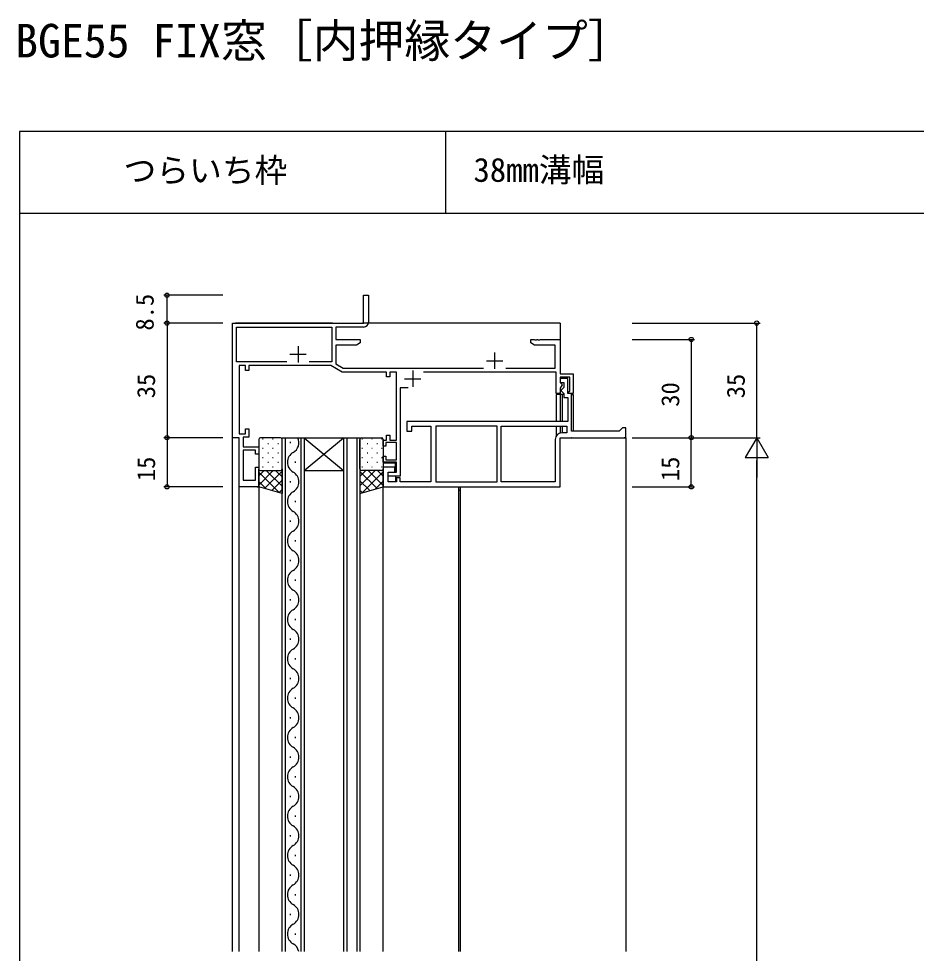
# Model space of a CAD drawing. Units: millimetres on the paper. Extents: x -437 to 438, y -281 to 278.
# Drawn here: x -437.2 to -163.2, y -6.9 to 278.4 of the extents above; entities that cross this region are included whole.
import ezdxf
from ezdxf.enums import TextEntityAlignment as Align

# ---------------------------------------------------------------- set-up
doc = ezdxf.new("R2010")
doc.units = ezdxf.units.MM
for name, color, linetype in [('0-1_USER1', 3, 'Continuous'), ('0-2_YKK_11', 7, 'Continuous'), ('0-3_YKK_12', 2, 'Continuous'), ('0-4_YKK_13', 4, 'Continuous'), ('0-6_YKK_D', 6, 'Continuous'), ('0-7_YKK_ZWAK', 7, 'Continuous')]:
    doc.layers.add(name, color=color, linetype=linetype)
doc.styles.add('ＭＳ ゴシック', font='')
doc.styles.get('ＭＳ ゴシック').set_extended_font_data('MS Gothic')

msp = doc.modelspace()

# ---------------------------------------------------------------- linework, layer by layer
at = {"layer": '0-2_YKK_11'}
for p, q in [((-351.9, 178.5), (-351.9, 173.5)), ((-354.4, 176), (-349.4, 176)), ((-291.9, 176.5), (-291.9, 171.5)), ((-294.4, 174), (-289.4, 174)), ((-319.4, 168.5), (-314.4, 168.5)), ((-316.9, 171), (-316.9, 166)), ((-253.4, 153), (-253.4, 153)), ((-268.389, 150.5), (-268.411, 150.5))]:
    msp.add_line(p, q, dxfattribs=at)
for points in [[(-368.7, 150.7), (-368.7, 147.7), (-363.9, 147.7), (-363.9, 145.5), (-364.9, 145.5), (-364.9, 146.7), (-368.7, 146.7), (-368.7, 137.5), (-364.9, 137.5), (-364.9, 141.5), (-363.9, 141.5), (-363.9, 135.5), (-369.9, 135.5), (-369.9, 150.5), (-371.9, 150.5), (-371.9, 185.5), (-331.9, 185.5), (-331.9, 194), (-330.4, 194), (-330.4, 185.8)], [(-355.299, 173.7), (-370.7, 173.7), (-370.7, 184.3), (-341.6, 184.3), (-341.6, 173.7), (-348.501, 173.7)], [(-331.9, 184.3), (-340.4, 184.3), (-340.4, 180.5), (-332.9, 180.5), (-332.9, 179.5), (-334.112, 178.8), (-340.4, 178.8), (-340.4, 173.02), (-338.114, 171.7), (-295.299, 171.7)], [(-288.501, 171.7), (-273.4, 171.7), (-273.4, 178.8), (-279.688, 178.8), (-280.9, 179.5), (-280.9, 180.5), (-279.858, 180.5), (-279.675, 180.38), (-279.125, 180.38), (-278.942, 180.5), (-278.858, 180.5), (-278.675, 180.38), (-278.125, 180.38), (-277.942, 180.5), (-271.9, 180.5), (-271.9, 170), (-267.9, 170), (-267.9, 164), (-269.32, 164), (-269.44, 164.45), (-268.9, 164.762), (-268.9, 169), (-271.9, 169), (-271.9, 167.4), (-271.6, 167.1), (-271.34, 166.65), (-271.9, 165.68), (-271.9, 164), (-273.1, 164), (-273.1, 170.5), (-313.627, 170.5)], [(-318.296, 165.7), (-320.7, 165.7), (-320.7, 138.8), (-324.4, 138.8), (-324.4, 140), (-321.9, 140), (-321.9, 143), (-325.9, 143), (-325.9, 144.9), (-325.1, 144.9), (-325.1, 143.8), (-321.9, 143.8), (-321.9, 149), (-325.1, 149), (-325.1, 147.9), (-325.9, 147.9), (-325.9, 149.8), (-324.9, 149.8), (-324.9, 151.3), (-323.9, 151.3), (-323.9, 149.8), (-321.9, 149.8), (-321.9, 170.5), (-323.9, 170.5), (-323.9, 169.1), (-324.9, 169.1), (-324.9, 170.5), (-338.436, 170.5), (-341.9, 172.5), (-366.9, 172.5), (-366.9, 171), (-367.9, 171), (-367.9, 172.5), (-369.9, 172.5), (-369.9, 151.7), (-367.9, 151.7), (-367.9, 153.2), (-366.9, 153.2), (-366.9, 150.7), (-368.7, 150.7)], [(-289.9, 154), (-269.9, 154), (-269.9, 152), (-271.4, 152)], [(-273.4, 150), (-273.4, 137), (-289.9, 137), (-289.9, 154)]]:
    msp.add_lwpolyline(points, dxfattribs=at)
for points in [[(-325.9, 135.5), (-271.9, 135.5), (-271.9, 150.5), (-251.9, 150.5), (-251.9, 153.5), (-252.9, 153.5), (-253.4, 153), (-253.9, 152.5), (-268.4, 152.5), (-268.4, 164), (-269.6, 164), (-269.6, 168.6), (-271.9, 168.6), (-271.9, 167.4), (-270.8, 167.4), (-270.8, 165.8), (-271.1, 165.5), (-271.6, 165), (-271.6, 164.8), (-271.1, 164.3), (-270.8, 164), (-270.8, 162.8), (-269.6, 162.8), (-269.6, 155.5), (-318.7, 155.5), (-318.7, 152.5), (-317.2, 152.5), (-317.2, 154), (-311.4, 154), (-311.4, 137), (-320.7, 137), (-320.7, 138.3), (-321.9, 138.3), (-321.9, 137), (-324.4, 137), (-324.4, 140), (-322.4, 140), (-322.4, 141.5), (-325.9, 141.5)], [(-291.1, 154), (-309.9, 154), (-309.9, 137), (-291.1, 137)]]:
    msp.add_lwpolyline(points, close=True, dxfattribs=at)
for centre, radius, start, end in [((-331.9, 185.8), 1.5, 270.00001, 359.99999), ((-271.4, 150), 2, 90.00001, 179.99999)]:
    msp.add_arc(centre, radius, start, end, dxfattribs=at)
at = {"layer": '0-3_YKK_12'}
for p, q in [((-341.4, 185.5), (-371, 185.5)), ((-271.9, 185.5), (-332.2, 185.5)), ((-271.9, 185.5), (-271.9, 180)), ((-273.1, 163.7), (-273.1, 155.5)), ((-270.8, 163.7), (-273.1, 163.7)), ((-271.9, 163.7), (-271.9, 164.3)), ((-271.9, 163.7), (-271.9, 155.5)), ((-271.3, 163.7), (-271.3, 155.5)), ((-273.1, 154), (-273.1, 151.053)), ((-271.9, 154), (-271.9, 151.936)), ((-271.3, 154), (-271.3, 152)), ((-371.9, -6.288), (-371.9, 150.8)), ((-371.6, 150.5), (-371.9, 150.5)), ((-356.8, -6.288), (-356.8, 150.5)), ((-355.8, 150.5), (-355.8, -6.288)), ((-354.16, 148.803), (-354.16, 149.203)), ((-351, -6.288), (-351, 150.5)), ((-350, 140.5), (-338, 150.5)), ((-350, 150.5), (-338, 140.5)), ((-350, 150.5), (-350, -6.288)), ((-338, 150.5), (-338, -6.288)), ((-337, 150.5), (-337, -6.288)), ((-334, 150.5), (-334, -6.288)), ((-251.9, 150.5), (-252.4, 150.5)), ((-251.9, 150.5), (-251.9, -6.288)), ((-352.64, 142.803), (-352.64, 143.203)), ((-322.2, 142.7), (-325.9, 142.7)), ((-322.2, 140), (-322.2, 142.7)), ((-350, 140.5), (-338, 140.5)), ((-354.16, 136.803), (-354.16, 137.203)), ((-322.2, 138.8), (-322.2, 137)), ((-369.9, -6.288), (-369.9, 135.8)), ((-369.6, 135.5), (-369.9, 135.5)), ((-364.4, 135.5), (-363.9, 135.5)), ((-363.9, 135.5), (-363.9, -6.288)), ((-325.9, 135.5), (-325.4, 135.5)), ((-325.9, -6.288), (-325.9, 135.5)), ((-302.9, 135.5), (-302.9, -6.288)), ((-302.9, 134.5), (-302.4, 134.5)), ((-302.4, 135.5), (-302.4, -6.288)), ((-352.64, 130.803), (-352.64, 131.203)), ((-354.16, 124.803), (-354.16, 125.203)), ((-352.64, 118.803), (-352.64, 119.203)), ((-354.16, 112.803), (-354.16, 113.203)), ((-352.64, 106.803), (-352.64, 107.203)), ((-354.16, 100.803), (-354.16, 101.203)), ((-352.64, 94.803), (-352.64, 95.203)), ((-354.16, 88.803), (-354.16, 89.203)), ((-352.64, 82.803), (-352.64, 83.203)), ((-354.16, 76.803), (-354.16, 77.203)), ((-352.64, 70.803), (-352.64, 71.203)), ((-354.16, 64.803), (-354.16, 65.203)), ((-352.64, 58.803), (-352.64, 59.203)), ((-354.16, 52.803), (-354.16, 53.203)), ((-352.64, 46.803), (-352.64, 47.203)), ((-354.16, 40.803), (-354.16, 41.203)), ((-352.64, 34.803), (-352.64, 35.203)), ((-354.16, 28.803), (-354.16, 29.203)), ((-352.64, 22.803), (-352.64, 23.203)), ((-354.16, 16.803), (-354.16, 17.203)), ((-352.64, 10.803), (-352.64, 11.203)), ((-354.16, 4.803), (-354.16, 5.203)), ((-352.64, -1.197), (-352.64, -0.797))]:
    msp.add_line(p, q, dxfattribs=at)
for points in [[(-371.9, 185.2), (-371.9, 185.5), (-371.6, 185.5)], [(-268.4, 163.7), (-267.9, 163.7), (-267.9, 152.5)], [(-356.8, 150.5), (-333, 150.5), (-333, -6.288)]]:
    msp.add_lwpolyline(points, dxfattribs=at)
for centre, start, end in [((-355.077, 149.003), 299.20254, 25.82333), ((-351.723, 143.003), 119.20254, 240.79746), ((-355.077, 137.003), 299.20254, 60.79746), ((-351.723, 131.003), 119.20254, 240.79746), ((-355.077, 125.003), 299.20254, 60.79746), ((-351.723, 119.003), 119.20254, 240.79746), ((-355.077, 113.003), 299.20254, 60.79746), ((-351.723, 107.003), 119.20254, 240.79746), ((-355.077, 101.003), 299.20254, 60.79746), ((-351.723, 95.003), 119.20254, 240.79746), ((-355.077, 89.003), 299.20254, 60.79746), ((-351.723, 83.003), 119.20254, 240.79746), ((-355.077, 77.003), 299.20254, 60.79746), ((-351.723, 71.003), 119.20254, 240.79746), ((-355.077, 65.003), 299.20254, 60.79746), ((-351.723, 59.003), 119.20254, 240.79746), ((-355.077, 53.003), 299.20254, 60.79746), ((-351.723, 47.003), 119.20254, 240.79746), ((-355.077, 41.003), 299.20254, 60.79746), ((-351.723, 35.003), 119.20254, 240.79746), ((-355.077, 29.003), 299.20254, 60.79746), ((-351.723, 23.003), 119.20254, 240.79746), ((-355.077, 17.003), 299.20254, 60.79746), ((-351.723, 11.003), 119.20254, 240.79746), ((-355.077, 5.003), 299.20254, 60.79746), ((-351.723, -0.997), 119.20254, 240.79746), ((-355.077, -6.997), 11.91505, 60.79746)]:
    msp.add_arc(centre, 3.437, start, end, dxfattribs=at)
at = {"layer": '0-4_YKK_13'}
for p, q in [((-363.9, 150), (-363.9, 141)), ((-357.3, 150.5), (-363.4, 150.5)), ((-362.765, 150.155), (-362.565, 150.155)), ((-361.15, 148.74), (-360.95, 148.74)), ((-359.735, 150.155), (-359.535, 150.155)), ((-358.12, 148.74), (-357.92, 148.74)), ((-356.8, 141), (-356.8, 150)), ((-333, 141), (-333, 150)), ((-332.5, 150.5), (-326.4, 150.5)), ((-332.465, 150.155), (-332.265, 150.155)), ((-330.85, 148.74), (-330.65, 148.74)), ((-329.435, 150.155), (-329.235, 150.155)), ((-327.82, 148.74), (-327.62, 148.74)), ((-326.405, 150.155), (-326.205, 150.155)), ((-325.9, 150), (-325.9, 141)), ((-362.765, 147.325), (-362.565, 147.325)), ((-361.15, 145.91), (-360.95, 145.91)), ((-359.735, 147.325), (-359.535, 147.325)), ((-358.12, 145.91), (-357.92, 145.91)), ((-332.465, 147.325), (-332.265, 147.325)), ((-330.85, 145.91), (-330.65, 145.91)), ((-329.435, 147.325), (-329.235, 147.325)), ((-327.82, 145.91), (-327.62, 145.91)), ((-326.405, 147.325), (-326.205, 147.325)), ((-362.765, 144.495), (-362.565, 144.495)), ((-361.15, 143.08), (-360.95, 143.08)), ((-359.735, 144.495), (-359.535, 144.495)), ((-358.12, 143.08), (-357.92, 143.08)), ((-332.465, 144.495), (-332.265, 144.495)), ((-330.85, 143.08), (-330.65, 143.08)), ((-329.435, 144.495), (-329.235, 144.495)), ((-327.82, 143.08), (-327.62, 143.08)), ((-326.405, 144.495), (-326.205, 144.495)), ((-363.9, 135.5), (-363.9, 141)), ((-363.9, 138.885), (-362.285, 140.5)), ((-363.9, 136.057), (-359.457, 140.5)), ((-357.686, 133.75), (-363.9, 139.963)), ((-363.4, 140.5), (-357.3, 140.5)), ((-362.765, 141.665), (-362.565, 141.665)), ((-362.128, 135.001), (-356.8, 140.328)), ((-356.8, 135.692), (-361.608, 140.5)), ((-359.735, 141.665), (-359.535, 141.665)), ((-356.8, 138.52), (-358.78, 140.5)), ((-333, 138.672), (-331.172, 140.5)), ((-333, 135.844), (-328.344, 140.5)), ((-327.791, 134.967), (-333, 140.176)), ((-326.4, 140.5), (-332.5, 140.5)), ((-332.465, 141.665), (-332.265, 141.665)), ((-332.326, 133.69), (-325.9, 140.116)), ((-325.9, 135.904), (-330.496, 140.5)), ((-329.435, 141.665), (-329.235, 141.665)), ((-325.9, 138.733), (-327.667, 140.5)), ((-326.405, 141.665), (-326.205, 141.665)), ((-325.9, 135.5), (-325.9, 141)), ((-361.624, 134.859), (-363.9, 137.135)), ((-359.921, 134.379), (-356.8, 137.5)), ((-329.998, 134.346), (-333, 137.348)), ((-328.388, 134.799), (-325.9, 137.287)), ((-357.714, 133.757), (-356.8, 134.671)), ((-332.205, 133.724), (-333, 134.519))]:
    msp.add_line(p, q, dxfattribs=at)
for points in [[(-356.8, 141), (-356.8, 133.5), (-363.9, 135.5)], [(-333, 141), (-333, 133.5), (-325.9, 135.5)]]:
    msp.add_lwpolyline(points, dxfattribs=at)
for centre, start, end in [((-363.4, 150), 90, 180), ((-357.3, 150), 0, 90), ((-332.5, 150), 90, 180), ((-326.4, 150), 0, 90), ((-363.4, 141), 180, 270), ((-357.3, 141), 270, 0), ((-332.5, 141), 180, 270), ((-326.4, 141), 270, 0)]:
    msp.add_arc(centre, 0.5, start, end, dxfattribs=at)
at = {"layer": '0-6_YKK_D'}
for p, q in [((-374.9, 194), (-392.9, 194)), ((-391.9, 185.5), (-391.9, 194)), ((-374.9, 185.5), (-392.9, 185.5)), ((-374.9, 185.5), (-392.9, 185.5)), ((-391.9, 185.5), (-391.9, 150.5)), ((-249.9, 185.5), (-210.9, 185.5)), ((-211.9, 150.5), (-211.9, 185.5)), ((-249.9, 180.5), (-230.9, 180.5)), ((-231.9, 180.5), (-231.9, 150.501)), ((-374.9, 150.5), (-392.9, 150.5)), ((-374.9, 150.5), (-392.9, 150.5)), ((-391.9, 150.5), (-391.9, 135.5)), ((-249.9, 150.501), (-230.9, 150.501)), ((-249.9, 150.5), (-210.9, 150.5)), ((-249.9, 150.5), (-230.9, 150.5)), ((-249.9, 150.5), (-210.9, 150.5)), ((-231.9, 135.5), (-231.9, 150.5)), ((-211.9, 150.5), (-215.4, 144.438)), ((-211.9, 150.5), (-208.4, 144.438)), ((-211.9, 150.5), (-211.9, 138.376)), ((-215.4, 144.438), (-208.4, 144.438)), ((-211.9, -158.075), (-211.9, 143.5)), ((-374.9, 135.5), (-392.9, 135.5)), ((-249.9, 135.5), (-230.9, 135.5))]:
    msp.add_line(p, q, dxfattribs=at)
for centre in [(-391.9, 194), (-391.9, 185.5), (-391.9, 185.5), (-211.9, 185.5), (-231.9, 180.5), (-391.9, 150.5), (-391.9, 150.5), (-231.9, 150.501), (-231.9, 150.5), (-391.9, 135.5), (-231.9, 135.5)]:
    msp.add_circle(centre, 0.637, dxfattribs=at)
at = {"layer": '0-7_YKK_ZWAK'}
for p, q in [((-436.9, 244), (-436.9, -281)), ((438.1, 244), (-436.9, 244)), ((-306.9, 244), (-306.9, 219)), ((438.1, 219), (-436.9, 219))]:
    msp.add_line(p, q, dxfattribs=at)

# ---------------------------------------------------------------- texts
at = {"layer": '0-1_USER1', "style": 'ＭＳ ゴシック'}
for s, height, p in [('BGE55 FIX窓［内押縁タイプ］', 10.26, (-438.249, 263.5)), ('つらいち枠', 7.331, (-405.167, 226.273)), ('38mm溝幅', 7.331, (-298.354, 226.415))]:
    msp.add_text(s, height=height, dxfattribs=at).set_placement(p, align=Align.BOTTOM_LEFT)
at = {"layer": '0-6_YKK_D', "style": 'ＭＳ ゴシック'}
for s, p in [('8.5', (-394.325, 183.209)), ('35', (-393.9, 162.545)), ('35', (-213.9, 162.545)), ('30', (-233.9, 159.961)), ('15', (-393.9, 137.247)), ('15', (-233.9, 137.247))]:
    msp.add_text(s, height=5.499, rotation=90, dxfattribs=at).set_placement(p, align=Align.BOTTOM_LEFT)

doc.saveas('drawing.dxf')
